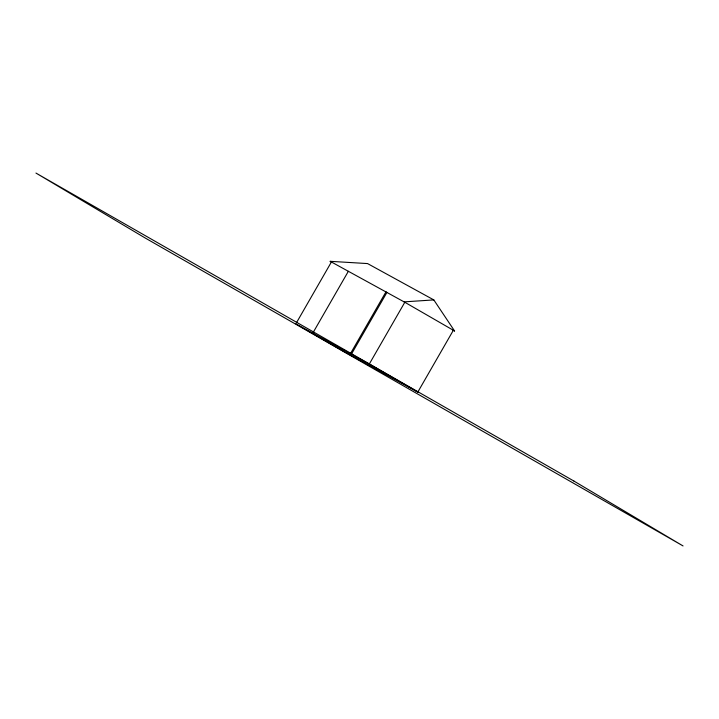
<?xml version="1.0" encoding="UTF-8"?>
<svg xmlns="http://www.w3.org/2000/svg" width="719" height="719" viewBox="0 0 719 719"><rect width="100%" height="100%" fill="white"/><g stroke="black" fill="none" stroke-linecap="round" stroke-linejoin="round"><path stroke-width="1.08" d="M296.417 322.84L331.396 262.013M313.376 332.106L348.356 271.288M350.414 353.694L385.941 291.896L386.903 292.453L351.366 354.242L295.86 323.802L344.392 351.798L417.82 392.062L453.347 330.273M351.366 354.242L369.287 364.066L404.815 302.277L330.183 261.321L367.553 263.576L433.818 299.913L454.561 330.965L452.611 329.895M433.818 299.913L404.114 301.863L454.561 330.965M330.183 261.321L331.144 261.869M369.287 364.066L417.82 392.062M312.819 333.077L313.781 333.625M573.942 481.074L35.95 173.063L145.058 237.926L683.05 545.937L573.942 481.074"/></g></svg>
